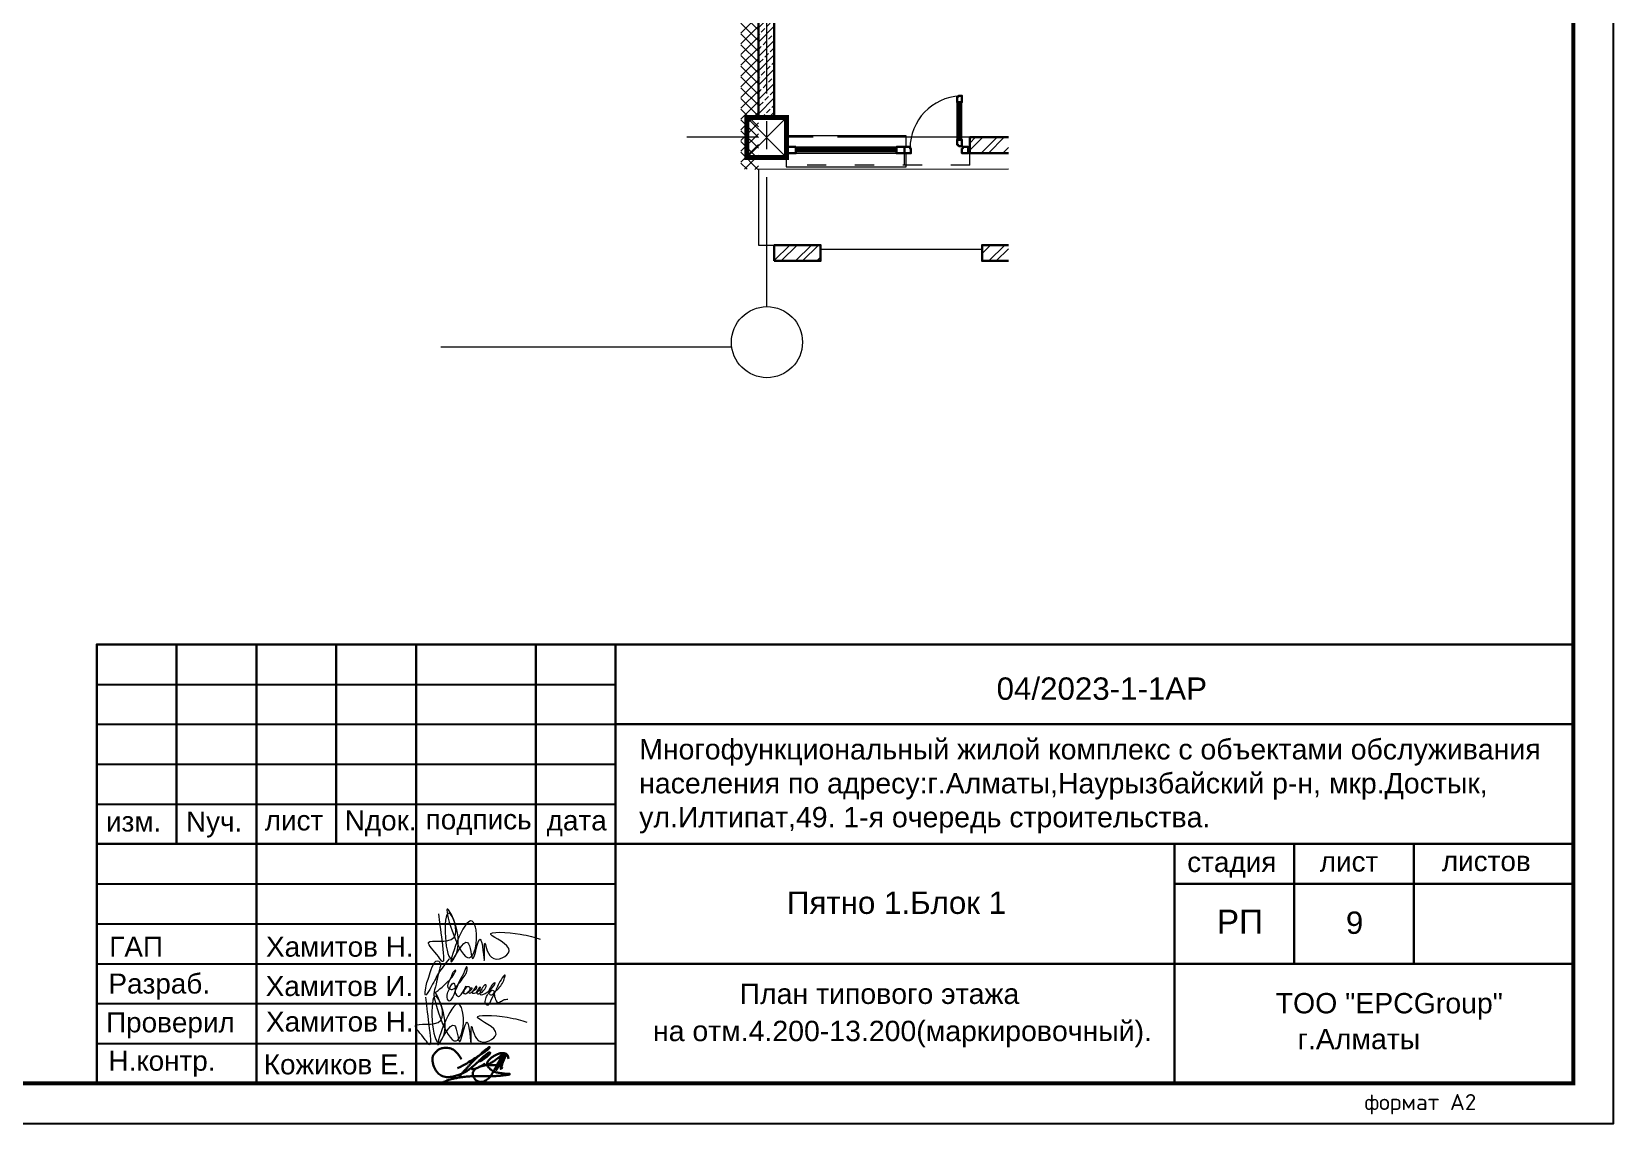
# Model space of a CAD drawing. Header units: millimetres. Extents: x -7566 to 51834, y -19356 to 38606.
# Drawn here: x 32018 to 51834, y -19356 to -5679 of the extents above; entities that cross this region are included whole.
import ezdxf

# ---------------------------------------------------------------- set-up
doc = ezdxf.new("R2010")
doc.units = ezdxf.units.MM
for name, pattern in [('ACAD_ISO03W100', [30, 12, -18]), ('CENTER2', [28.575, 19.05, -3.175, 3.175, -3.175]), ('STROT', [1.7, 0.5, -1.2])]:
    doc.linetypes.add(name, pattern=pattern)
for name, color, linetype, lineweight in [('++++обратка', 5, 'Continuous', 30), ('STENA', 22, 'Continuous', 50), ('Колонна', 15, 'Continuous', 30), ('Колонны', 7, 'Continuous', 30), ('окна', 150, 'Continuous', 20), ('оси', 6, 'STROT', 9), ('размеры2', 5, 'Continuous', 9), ('РП-АР_Площадь', 3, 'Continuous', 30), ('стена', 7, 'Continuous', 53), ('СТЕНЫ', 250, 'Continuous', 35), ('Штамп', 7, 'Continuous', 30), ('штрих', 252, 'Continuous', 9)]:
    doc.layers.add(name, color=color, linetype=linetype, lineweight=lineweight)
doc.layers.add('DOORS', color=27, linetype='Continuous')
doc.layers.get('++++обратка').off()
doc.styles.add('GOST-2.304_Type-B', font='arial.ttf')
doc.styles.add('RomanS', font='romans.shx')
pattern_1 = [(45, (-2038081.95, 501864.63), (-134.703842, 134.703842), []), (45, (-2037992.15, 501864.63), (-134.703842, 134.703842), [])]

# ---------------------------------------------------------------- blocks, each defined once
blk = doc.blocks.new('Подпись Кожикова Е')
at = {"color": 173, "lineweight": 30, "true_color": 0x3f60c6}
for points in [[(4190, 1286.1), (4187.7, 1289.8), (4184.9, 1292.7), (4182.4, 1294), (4181, 1294.5), (4178.3, 1294.5), (4176.1, 1294.5), (4173.4, 1293.5), (4172.5, 1293), (4170.8, 1291.3), (4169.2, 1289.4), (4168.4, 1287.3), (4168.4, 1285.4), (4168.7, 1283.9), (4169.2, 1281.4), (4170.1, 1279.2), (4171.3, 1277.3), (4172.8, 1275.6), (4174, 1274.6), (4175.8, 1273.6), (4177.8, 1273), (4179.7, 1272.8), (4181.5, 1273), (4184.4, 1273.4), (4188.1, 1274.6), (4190.5, 1275.6), (4192.3, 1276.4), (4194.4, 1277.8), (4195.6, 1278.6), (4197, 1279.7), (4199.1, 1281.5), (4201.3, 1283.5), (4202.7, 1284.8), (4203.9, 1286), (4205.2, 1287.3), (4207.2, 1288.9), (4208.4, 1289.8), (4209.5, 1290.6), (4210.4, 1291.1), (4210.7, 1291.2), (4211.1, 1291.1), (4211.2, 1290.9), (4211.1, 1290.5), (4210.8, 1290.1), (4210.3, 1289.5), (4209.6, 1288.8), (4208.6, 1288), (4207.6, 1287.2), (4206.4, 1286.3), (4205.2, 1285.5), (4203.9, 1284.8), (4203.1, 1284.4)], [(4176.4, 1268.2), (4175.7, 1268.8), (4176.4, 1269.3), (4179, 1270.3), (4182.3, 1271.4), (4185.3, 1272.1), (4188.6, 1272.7), (4192.4, 1273.3), (4197, 1273.6), (4200.2, 1273.6), (4205.8, 1273.6), (4210.1, 1273.6), (4215, 1273.6), (4217.2, 1274), (4219.6, 1274), (4221.4, 1274.3), (4222.5, 1274.4), (4223.8, 1274.7), (4225.1, 1274.7), (4225.7, 1275), (4225.6, 1275.3), (4225.1, 1275.3), (4224.3, 1275.3), (4223, 1275.3), (4221.3, 1275.6), (4219.6, 1275.7), (4217.7, 1276), (4216.5, 1276.2), (4214.9, 1276.6), (4213.6, 1277.2), (4212, 1278.1), (4211, 1278.8), (4209.9, 1280), (4209, 1281.4), (4208.7, 1282.1), (4208.7, 1282.7), (4209, 1284), (4209.6, 1285.1), (4210.9, 1286.4), (4212.5, 1287.7), (4214.5, 1289), (4216.5, 1289.8), (4217.8, 1290.3), (4219.3, 1290.7), (4220.6, 1290.7), (4222.4, 1290.3), (4223.3, 1289.8), (4224.2, 1288.5), (4224.6, 1287.6), (4224.6, 1286.4)], [(4186.9, 1279.6), (4190.2, 1280.9), (4193.8, 1283), (4199.1, 1286.4), (4202.8, 1288.7), (4205.4, 1290.4), (4208.2, 1292.4), (4209.4, 1293.3), (4210.5, 1294.5), (4210.7, 1294.9), (4210.7, 1295.2), (4210.5, 1295.2), (4210.3, 1295), (4209.6, 1294.5), (4207.9, 1293.3), (4206.6, 1292.2), (4204.9, 1290.8), (4203.7, 1289.6), (4203.2, 1289), (4202.1, 1288.2), (4200.6, 1286.7), (4200, 1286.1), (4198.6, 1284.8), (4197.1, 1283.4), (4195.3, 1281.3), (4193.9, 1279.7), (4192.1, 1277.8), (4190.5, 1276), (4189.5, 1274.7), (4188.5, 1273.8), (4188.5, 1273.4)], [(4197.4, 1279.1), (4197.6, 1278.7), (4198, 1278.7), (4198.8, 1278.7), (4199.8, 1279.1), (4200.9, 1279.4), (4203.9, 1280.8), (4205.3, 1281.6), (4207, 1282.7), (4207.2, 1282.7), (4206.9, 1282.6), (4206.9, 1282.5), (4207.2, 1282.1), (4207.7, 1281.8), (4208.4, 1281.8), (4209.6, 1282.3), (4212.3, 1283.7), (4214.8, 1285.4), (4217.3, 1287.3), (4219, 1289.1), (4220, 1290.2), (4220.7, 1290.6), (4220.7, 1290.3), (4220.4, 1289.7), (4219.6, 1288.1), (4218.5, 1286.2), (4217.4, 1284.3), (4216.1, 1281.9), (4215.3, 1280.3), (4213.8, 1277.7), (4212.9, 1276), (4211.7, 1274), (4210.9, 1273), (4209.9, 1272), (4208.4, 1270.9), (4207.2, 1270.1), (4205.8, 1269.5), (4204.4, 1269.3), (4203.5, 1269.3), (4202.6, 1269.6), (4201.6, 1269.8), (4200.7, 1270.4), (4199.9, 1271.2), (4199.1, 1272.4), (4198.6, 1273.4), (4198.3, 1274.6), (4198.3, 1275.9), (4198.4, 1276.6), (4199.6, 1278.5), (4200.5, 1279.3), (4204.2, 1281), (4205.8, 1281.3), (4207.9, 1281.7), (4209.5, 1281.7), (4213.3, 1281.7), (4215.8, 1281.7), (4217.3, 1281.3), (4219.4, 1280.7), (4220.1, 1279.9), (4219.7, 1279.6), (4218.9, 1278.8), (4218.9, 1278.9), (4218.9, 1279.3), (4219.4, 1281), (4220.2, 1283.3), (4221.2, 1285.7), (4222, 1287.5), (4222.4, 1288.3), (4222.4, 1289.1), (4222.2, 1289.1), (4222.2, 1288.8), (4222, 1288), (4221.3, 1286.9), (4220.5, 1285.6), (4219.9, 1284.7), (4218.8, 1283), (4217, 1280.5), (4215.8, 1278.5), (4215.5, 1277.9), (4215.7, 1278.4), (4217.2, 1281.8), (4219.5, 1285.6), (4220.7, 1287.8), (4221.6, 1289.2), (4221.7, 1289.6), (4221.7, 1290), (4221.5, 1290.2), (4221.1, 1289.6), (4220.2, 1287.9)]]:
    blk.add_open_spline(points, degree=3, dxfattribs=at)
blk = doc.blocks.new('yiyiftt')
for p, q in [((477556, 829861), (484056, 829861)), ((477556, 829361), (484056, 829361)), ((477556, 828861), (484056, 828861)), ((477556, 828361), (484056, 828361)), ((477556, 827361), (484056, 827361)), ((477556, 826861), (484056, 826861)), ((477556, 826361), (484056, 826361)), ((477556, 825861), (484056, 825861)), ((477556, 825361), (484056, 825361))]:
    blk.add_line(p, q)
at = {"lineweight": 9}
for points, knots in [([(481837, 826984), (481848, 826893), (481867, 826740), (481923, 826313), (481811, 826498), (481578, 826709), (482180, 826550), (481865, 827371), (481922, 826233), (482167, 826667), (481768, 827488), (482199, 826094), (482350, 826696), (482200, 827094), (481830, 825973), (482225, 826844), (482259, 826218), (482370, 826932), (482421, 826166), (482405, 826780), (482458, 826324), (482898, 826547), (482261, 826783), (482871, 826746), (483041, 826692), (483110, 826670)], [0, 0, 0, 0, 352.716232, 597.904329, 674.285576, 890.189859, 1213.423857, 1522.023773, 2093.518079, 2203.423696, 2742.19528, 3411.320328, 3771.34486, 3890.690883, 4456.292838, 4766.446695, 4980.423747, 5241.245863, 5514.190284, 5730.824139, 5924.413098, 6160.995512, 6468.938741, 6837.376162, 7094.191543, 7094.191543, 7094.191543, 7094.191543]), ([(481969, 826422), (481920, 826360), (481822, 826233), (481774, 826114), (481664, 825931), (481679, 826100), (481711, 826177), (481796, 826446), (481871, 826355), (481825, 826221), (481816, 826126), (481772, 825980), (481880, 826062), (481942, 826132), (482006, 826178), (482065, 826292), (482022, 826262), (482003, 826218), (481981, 826153), (481931, 826074), (481985, 826035), (482031, 826043), (482093, 826110), (482158, 826191), (482198, 826266), (482195, 826351), (482151, 826229), (482104, 826162), (482050, 826028), (482020, 825945), (481960, 825868), (481933, 825977), (481968, 826030), (481985, 826080), (482030, 826139), (482044, 826081), (482050, 826036), (482041, 825978), (482096, 825940), (482132, 825991), (482153, 826030), (482189, 826058), (482176, 826086), (482169, 826052), (482154, 826036), (482134, 825996), (482183, 825976), (482211, 826012), (482244, 826047), (482221, 826074), (482194, 826074), (482169, 826051), (482151, 826025), (482151, 825989), (482185, 825979), (482212, 826009), (482235, 826023), (482268, 826055), (482235, 826055), (482230, 826029), (482201, 826004), (482233, 825988), (482258, 826014), (482290, 826030), (482319, 826052), (482315, 826090), (482289, 826053), (482281, 826033), (482241, 825986), (482299, 825993), (482330, 826013), (482359, 826028), (482365, 826075), (482340, 826056), (482333, 826034), (482307, 826011), (482323, 825972), (482375, 826002), (482409, 826018), (482447, 826103), (482405, 826092), (482391, 826060), (482365, 826028), (482342, 825947), (482475, 826016), (482507, 826046), (482564, 826142), (482506, 826097), (482486, 826061), (482452, 826013), (482497, 825948), (482555, 826021), (482605, 826065), (482642, 826124), (482662, 826168), (482683, 826250), (482584, 826112), (482555, 826020), (482504, 825926), (482459, 825825), (482414, 825867), (482426, 825920), (482449, 825975), (482480, 826009), (482514, 826035), (482535, 826018), (482533, 825982), (482540, 825938), (482572, 825859), (482629, 825896), (482667, 825917), (482696, 825915), (482707, 825915)], [0, 0, 0, 0, 223.067468, 452.983877, 542.646261, 602.771243, 800.307261, 1007.565112, 1031.114886, 1118.740358, 1377.267453, 1405.13886, 1485.870016, 1598.047649, 1749.255575, 1795.958844, 1819.524199, 1860.622018, 1951.123655, 2037.314993, 2077.70769, 2118.464177, 2168.116417, 2344.75929, 2416.29343, 2454.078769, 2517.904764, 2635.907641, 2791.455044, 2902.233244, 2940.313381, 3017.829182, 3094.450592, 3145.034489, 3196.478867, 3231.478136, 3272.217045, 3351.440478, 3382.845487, 3436.295499, 3492.322481, 3538.092443, 3544.1126, 3568.193439, 3590.70594, 3633.813415, 3658.790935, 3715.072057, 3756.690095, 3779.808191, 3802.170104, 3830.093557, 3876.736082, 3899.242473, 3921.033884, 3964.940821, 4000.699899, 4028.835828, 4041.86886, 4070.357452, 4102.405923, 4123.22038, 4144.93079, 4203.275366, 4231.764182, 4252.425348, 4276.117962, 4316.178364, 4353.239936, 4395.142543, 4422.20138, 4475.545196, 4496.947185, 4509.083461, 4545.75915, 4574.966738, 4602.462514, 4635.203764, 4713.74706, 4770.173826, 4781.688612, 4825.004888, 4867.177789, 4915.538985, 5006.582262, 5123.868023, 5167.158573, 5210.067779, 5254.951448, 5317.924315, 5359.25247, 5432.313472, 5513.328084, 5588.734665, 5624.285063, 5675.944828, 5751.53716, 5919.675825, 6049.950195, 6117.891671, 6138.993356, 6206.317313, 6261.796927, 6315.725266, 6351.755768, 6368.91814, 6381.050704, 6457.420173, 6521.175043, 6569.230284, 6623.867282, 6654.588286, 6654.588286, 6654.588286, 6654.588286]), ([(481672, 825943), (481683, 825852), (481702, 825699), (481758, 825272), (481646, 825457), (481412, 825668), (482014, 825509), (481699, 826330), (481757, 825192), (482001, 825626), (481602, 826447), (482034, 825053), (482185, 825655), (482035, 826053), (481664, 824932), (482059, 825803), (482093, 825177), (482205, 825891), (482255, 825125), (482240, 825739), (482293, 825283), (482733, 825506), (482095, 825742), (482706, 825705), (482875, 825651), (482945, 825629)], [0, 0, 0, 0, 352.716232, 597.904329, 674.285576, 890.189859, 1213.423857, 1522.023773, 2093.518079, 2203.423696, 2742.19528, 3411.320328, 3771.34486, 3890.690883, 4456.292838, 4766.446695, 4980.423747, 5241.245863, 5514.190284, 5730.824139, 5924.413098, 6160.995512, 6468.938741, 6837.376162, 7094.191543, 7094.191543, 7094.191543, 7094.191543])]:
    blk.add_open_spline(points, degree=3, knots=knots, dxfattribs=at)
at = {"layer": 'Штамп', "color": 0, "ltscale": 100}
for p, q in [((496056, 830361), (496056, 824861)), ((484056, 829361), (496056, 829361)), ((477556, 827861), (496056, 827861)), ((484056, 826361), (496056, 826361)), ((496056, 824861), (477556, 824861))]:
    blk.add_line(p, q, dxfattribs=at)
for points in [[(496056, 830361), (477556, 830361), (477556, 824861)], [(478556, 827861), (478556, 830361)], [(479556, 824861), (479556, 830361)], [(480556, 827861), (480556, 830361)], [(481556, 824861), (481556, 830361)], [(483056, 824861), (483056, 830361)], [(484056, 824861), (484056, 830361)], [(496056, 827861), (494056, 827861), (492556, 827861), (491056, 827861), (491056, 824861)], [(492556, 827861), (492556, 826361)], [(494056, 827861), (494056, 826361)], [(491056, 827361), (496056, 827361)]]:
    blk.add_lwpolyline(points, dxfattribs=at)
at = {"xscale": 16.97053595756003, "yscale": 16.97053595756003, "zscale": 16.97053595756003}
blk.add_blockref('Подпись Кожикова Е', (411020, 803338), dxfattribs=at)
at = {"style": 'GOST-2.304_Type-B'}
for s, height, p in [('04/2023-1-1АР', 280.5, (488829, 829667)), ('изм.', 250, (477671, 828017)), ('Nуч.', 250, (478673, 828017)), ('лист', 250, (479660, 828031)), ('Nдок.', 250, (480662, 828031)), ('подпись', 250, (481676, 828044)), ('дата', 250, (483192, 828031)), ('стадия', 250, (491217, 827510)), ('лист', 250, (492877, 827515)), ('листов', 250, (494407, 827521)), ('РП', 300, (491587, 826738)), ('ГАП', 250, (477712, 826449)), ('Хамитов Н. ', 250, (479676, 826449)), ('Разраб.', 250, (477702, 825987)), ('Хамитов И. ', 250, (479672, 825956)), ('ТОО "EPCGroup"', 255, (492325, 825739)), ('Проверил', 250, (477672, 825501)), ('Хамитов Н. ', 250, (479676, 825511)), ('г.Алматы', 255, (492600, 825290)), ('Н.контр.', 250, (477703, 825020)), ('Кожиков Е.', 250, (479648, 824975))]:
    blk.add_text(s, height=height, dxfattribs=at).set_placement(p)
at = {"insert": (484351, 829175), "char_height": 255, "attachment_point": 1, "style": 'GOST-2.304_Type-B'}
blk.add_mtext_dynamic_manual_height_columns('{\\C7;Многофункциональный жилой комплекс с объектами обслуживания населения по адресу:г.Алматы,Наурызбайский р-н, мкр.Достык,\\Pул.Илтипат,49. 1-я очередь строительства.}', width=11505.13, gutter_width=12.5, heights=[0], dxfattribs=at)
blk = doc.blocks.new('Окв-0')
at = {"layer": 'DOORS', "color": 5, "lineweight": 9, "ltscale": 2}
blk.add_arc((1332064, -525220), 662, 273.1578, 359.9385, dxfattribs=at)
at = {"layer": 'окна', "color": 252, "lineweight": 9}
for p, q in [((1334156, -525161), (1332896, -525161)), ((1334156, -525241), (1332896, -525241)), ((1332076, -525331), (1332076, -525801)), ((1332136, -525331), (1332136, -525801))]:
    blk.add_line(p, q, dxfattribs=at)
at = {"layer": 'окна', "lineweight": 40}
for p, q in [((1334156, -525191), (1332896, -525191)), ((1334156, -525211), (1332896, -525211)), ((1332096, -525801), (1332096, -525331)), ((1332116, -525801), (1332116, -525331))]:
    blk.add_line(p, q, dxfattribs=at)
at = {"layer": 'окна', "color": 252, "lineweight": 30}
for points in [[(1332066, -525241), (1331996, -525241), (1331996, -525161), (1332076, -525161), (1332076, -525221), (1332066, -525221), (1332066, -525241)], [(1332136, -525261), (1332136, -525331), (1332076, -525331), (1332076, -525251), (1332116, -525251), (1332116, -525261), (1332136, -525261)], [(1332726, -525241), (1332796, -525241), (1332796, -525161), (1332716, -525161), (1332716, -525221), (1332726, -525221), (1332726, -525241)], [(1332796, -525241), (1332896, -525241), (1332896, -525161), (1332796, -525161)], [(1334156, -525241), (1334256, -525241), (1334256, -525161), (1334156, -525161)], [(1332136, -525871), (1332136, -525801), (1332076, -525801), (1332076, -525881), (1332116, -525881), (1332116, -525871), (1332136, -525871)]]:
    blk.add_lwpolyline(points, close=True, dxfattribs=at)
at = {"layer": 'СТЕНЫ', "linetype": 'ACAD_ISO03W100', "lineweight": 5, "ltscale": 20}
for p, q in [((1331976, -525011), (1334276, -525011)), ((1331976, -525011), (1331976, -525361)), ((1332796, -525011), (1332796, -525361)), ((1332796, -525361), (1334276, -525361))]:
    blk.add_line(p, q, dxfattribs=at)
at = {"layer": 'СТЕНЫ', "color": 251, "lineweight": 9, "ltscale": 20}
blk.add_lwpolyline([(1332776, -525241), (1332776, -525381), (1334276, -525381), (1334276, -524991), (1332776, -524991), (1332776, -525161)], dxfattribs=at)
blk = doc.blocks.new('к')
at = {"lineweight": 0}
for p, q in [((6373750, -182890), (6374150, -183290)), ((6373750, -183290), (6374150, -182890))]:
    blk.add_line(p, q, dxfattribs=at)
at = {"color": 1, "lineweight": 30, "ltscale": 20}
blk.add_lwpolyline([(6373750, -182890), (6374150, -182890), (6374150, -183290), (6373750, -183290)], close=True, dxfattribs=at)
at = {"layer": 'Колонна', "color": 7, "ltscale": 100, "const_width": 50}
blk.add_lwpolyline([(6373750, -182890), (6374150, -182890), (6374150, -183290), (6373750, -183290)], close=True, dxfattribs=at)
blk = doc.blocks.new('89898989')
at = {"layer": 'STENA', "lineweight": 9, "true_color": 0x939598}
h = blk.add_hatch(dxfattribs=at)
h.set_pattern_fill('ANSI33', color=252, scale=20, angle=180)
h.set_pattern_definition([(225, (-1378036.77, 488004.48), (89.802561, -89.802561), []), (225, (-1378126.57, 488004.48), (89.802561, -89.802561), [63.5, -31.75])])
h.paths.add_polyline_path([(-691807.9, 564240.3), (-692007.9, 564240.3), (-692007.9, 562776.6), (-691807.9, 562776.6)])
at = {"layer": 'стена', "lineweight": 9, "true_color": 0x939598}
h = blk.add_hatch(dxfattribs=at)
h.set_pattern_fill('ANSI32', color=252, scale=20)
h.set_pattern_definition([(45, (-2043031.96, 501864.63), (-134.703842, 134.703842), []), (45, (-2042942.15, 501864.63), (-134.703842, 134.703842), [])])
h.paths.add_polyline_path([(-688875.3, 562330.6), (-688875.3, 562530.6), (-689357.9, 562530.6), (-689357.9, 562330.6)])
h = blk.add_hatch(dxfattribs=at)
h.set_pattern_fill('ANSI32', color=252, scale=20)
h.set_pattern_definition(pattern_1)
h.paths.add_polyline_path([(-691807.9, 561180.9), (-691807.9, 560980.9), (-691227.9, 560980.9), (-691227.9, 561180.9)])
h = blk.add_hatch(dxfattribs=at)
h.set_pattern_fill('ANSI32', color=252, scale=20)
h.set_pattern_definition(pattern_1)
h.paths.add_polyline_path([(-688875.3, 560980.9), (-688875.3, 561180.9), (-689206.1, 561180.9), (-689206.1, 560980.9)])
at = {"layer": 'штрих', "lineweight": 5, "ltscale": 20, "true_color": 0x939598}
h = blk.add_hatch(dxfattribs=at)
h.set_pattern_fill('ANSI37', color=252, scale=30, angle=90)
h.set_pattern_definition([(135, (-764565.73, -133872.83), (-67.351921, -67.351921), []), (225, (-764565.73, -133872.83), (67.351921, -67.351921), [])])
edge = h.paths.add_edge_path()
edge.add_line((-692229.1, 568531.1), (-692009.1, 568531.1))
edge.add_line((-692009.1, 568531.1), (-692007.9, 562160.6))
edge.add_line((-692006.7, 562128.9), (-692106.7, 562128.9))
edge.add_line((-692106.7, 562128.9), (-692108, 562130.4))
edge.add_line((-692108, 562130.4), (-692228, 562130))
edge.add_line((-692228, 562130), (-692229.1, 568531))
at = {"layer": 'STENA', "color": 252, "lineweight": 30, "true_color": 0x939598}
blk.add_lwpolyline([(-691807.9, 562776.6), (-691807.9, 564240.3), (-692007.9, 564240.3), (-692007.9, 562776.6)], close=True, dxfattribs=at)
at = {"layer": 'Колонны', "color": 252, "lineweight": -2, "true_color": 0x939598}
blk.add_lwpolyline([(-691883, 562298.9), (-691883, 562298.9)], dxfattribs=at)
at = {"layer": 'оси', "color": 252, "linetype": 'CENTER2', "lineweight": 13, "ltscale": 110, "true_color": 0x939598}
for points in [[(-691904.4, 584034.9), (-691904.4, 560404.5)], [(-688875.3, 562530.7), (-692904.9, 562530.7)]]:
    blk.add_lwpolyline(points, dxfattribs=at)
at = {"layer": 'размеры2', "color": 252, "lineweight": 20, "ltscale": 110, "true_color": 0x939598}
blk.add_line((-692341, 559902.1), (-695987.9, 559902.1), dxfattribs=at)
blk.add_circle((-691900.2, 559963.7), 445, dxfattribs=at)
at = {"layer": 'РП-АР_Площадь', "color": 252, "lineweight": 5, "ltscale": 20, "true_color": 0x939598}
for points in [[(-688875.3, 562130), (-692008.6, 562128.2)], [(-692008.2, 562129.9), (-692008.2, 561180.9), (-691228.6, 561180.9), (-691228.6, 561130.9), (-689206.7, 561130.9), (-689206.7, 561180.9), (-688875.3, 561180.9)]]:
    blk.add_lwpolyline(points, dxfattribs=at)
at = {"layer": 'стена', "color": 252, "lineweight": 30, "true_color": 0x939598}
for points in [[(-688875.3, 562330.6), (-689357.9, 562330.6), (-689357.9, 562530.6), (-688875.3, 562530.6)], [(-688875.3, 561180.9), (-689206.1, 561180.9), (-689206.1, 560980.9), (-688875.3, 560980.9)]]:
    blk.add_lwpolyline(points, dxfattribs=at)
blk.add_lwpolyline([(-691807.9, 560980.9), (-691227.9, 560980.9), (-691227.9, 561180.9), (-691807.9, 561180.9)], close=True, dxfattribs=at)
at = {"color": 252, "true_color": 0x939598, "rotation": 180}
blk.add_blockref('Окв-0', (642618.4, 37169.1), dxfattribs=at)
at = {"layer": 'Колонны', "color": 252, "lineweight": -2, "true_color": 0x939598, "xscale": 1.25, "yscale": 1.25, "zscale": 1.25, "rotation": 270}
blk.add_blockref('к', (-463041.9, 8529964.1), dxfattribs=at)

msp = doc.modelspace()

# ---------------------------------------------------------------- linework, layer by layer
msp.add_lwpolyline([(-7566, -19356), (51834, -19356), (51834, 22644), (-7566, 22644)], close=True)
at = {"const_width": 50}
msp.add_lwpolyline([(-5566, -18856), (51334, -18856), (51334, 22144), (-5566, 22144)], close=True, dxfattribs=at)

# ---------------------------------------------------------------- block references
at = {"layer": '++++обратка'}
msp.add_blockref('89898989', (733130, -569533), dxfattribs=at)
at = {"lineweight": 30}
msp.add_blockref('yiyiftt', (-444722, -843717), dxfattribs=at)

# ---------------------------------------------------------------- texts
for s, height, style, p in [('Пятно 1.Блок 1', 280.5, 'GOST-2.304_Type-B', (41480, -16732)), ('9', 280, 'GOST-2.304_Type-B', (48483, -16982)), ('План типового этажа ', 255, 'GOST-2.304_Type-B', (40887, -17860)), ('на отм.4.200-13.200(маркировочный).', 255, 'GOST-2.304_Type-B', (39802, -18326)), ('формат А2', 200, 'RomanS', (48715, -19189))]:
    msp.add_text(s, height=height, dxfattribs=dict(style=style)).set_placement(p)

doc.saveas('drawing.dxf')
